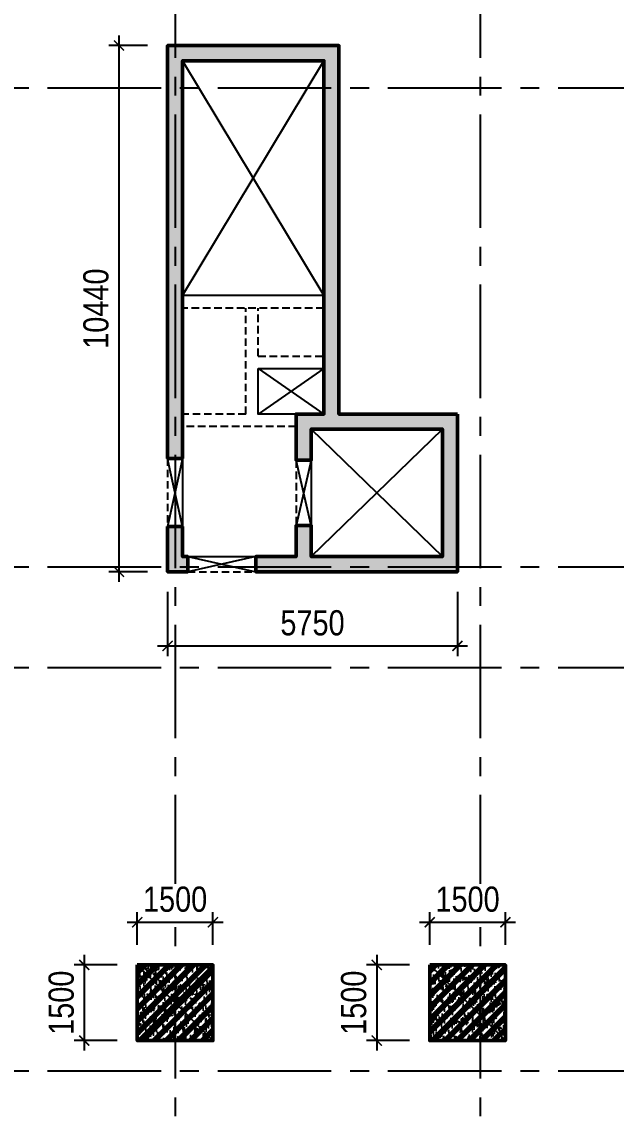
# Model space of a CAD drawing. Header units: millimetres. Extents: x -1534340 to 1713810, y -1348191 to 1114081.
# Drawn here: x 760143 to 771927, y -501530 to -479802 of the extents above; entities that cross this region are included whole.
import ezdxf
from ezdxf.xclip import XClip

# ---------------------------------------------------------------- set-up
doc = ezdxf.new("R2010")
doc.units = ezdxf.units.MM
doc.header["$LTSCALE"] = 100
doc.header["$XCLIPFRAME"] = 0
doc.header["$PDMODE"] = 32
doc.header["$PDSIZE"] = 2.5
doc.linetypes.add('CENTER2', pattern=[1.125, 0.75, -0.125, 0.125, -0.125])
doc.linetypes.add('DASHED', pattern=[4.5, 3, -1.5])
for name, color, linetype in [('ccu11-Khuat', 9, 'DASHED'), ('ccu11-Manh', 8, 'Continuous'), ('ccu11-Thay', 7, 'Continuous'), ('ccu12-Manh', 8, 'Continuous'), ('ccu12-Truc', 13, 'CENTER2'), ('KC2-DIM', 251, 'Continuous'), ('KT-Hatch', 251, 'Continuous'), ('Xref_ST_MBDV Cot vach 30.7.2022$0$Xref_ST_MBDV Cot vach 30.7.2022|Xref_ST_MBDV Cot vach 30.7.2022|Xref_ST_MBDV Cot vach 30.7.2022|Xref_ST_MBDV Cot vach 30.7.2022|A-WALL-PATT', 251, 'Continuous')]:
    doc.layers.add(name, color=color, linetype=linetype)
doc.layers.add('KT-Net cot vach', color=6, linetype='Continuous', lineweight=50)
doc.styles.add('Arial Narrow', font='ARIALN.TTF')
doc.dimstyles.new('ccu12-200', dxfattribs={"dimscale": 200, "dimtxt": 2.5, "dimasz": 1, "dimexe": 1, "dimexo": 2, "dimgap": 1, "dimtad": 1, "dimdec": 0, "dimrnd": 5, "dimdsep": 46, "dimtxsty": 'Arial Narrow', "dimblk": 'ARCHTICK', "dimcen": -1, "dimdle": 1, "dimclrd": 256, "dimclre": 256, "dimclrt": 3, "dimadec": 0, "dimazin": 2, "dimtfac": 0.1, "dimtdec": 0, "dimtmove": 0, "dimatfit": 1, "dimldrblk": 'ARCHTICK', "dimfxl": 1, "dimtvp": 0.8333333333333334, "dimtolj": 1, "dimtzin": 12, "dimarcsym": 0})

# ---------------------------------------------------------------- blocks, each defined once
blk = doc.blocks.new('Xref_ST_MBDV Cot vach 30.7.2022$0$Tuong Vay01-flat-1')
at = {"layer": 'Xref_ST_MBDV Cot vach 30.7.2022$0$Xref_ST_MBDV Cot vach 30.7.2022|Xref_ST_MBDV Cot vach 30.7.2022|Xref_ST_MBDV Cot vach 30.7.2022|Xref_ST_MBDV Cot vach 30.7.2022|A-WALL-PATT'}
h = blk.add_hatch(dxfattribs=at)
h.set_pattern_fill('ACET-2D-VATLIEU04', color=256, scale=50, pattern_type=2)
h.set_pattern_definition([(49.99999999999999, (-11139561.83942936, -1407213.44759845), (-225.902473859489, 189.5546824974008), [37.49999998626113, -412.4999998488724]), (355, (-11139561.83942936, -1407213.44759845), (32.12721218541265, 367.2157156157773), [29.99999999490911, -329.9999999440002]), (100.4514, (-11139531.95358936, -1407216.06226845), (-341.2315265778452, -62.9441868767608), [31.87009499667636, -350.57105596344]), (46.18420000000001, (-11139561.83942936, -1407113.44759845), (-319.1804974675179, 306.2520974436775), [56.24999996954708, -618.749999665018]), (96.6356, (-11139517.37105686, -1407120.34425195), (-516.9959221575409, -60.14402179722674), [47.80514400473094, -525.8565000520404]), (351.1842, (-11139561.83942936, -1407113.44759845), (84.74077420309186, 546.3954293043353), [45.00000000792112, -495.0000000871323]), (21, (-11139511.83942936, -1407138.44759845), (-105.6808218676597, 275.3079533968121), [37.49999999934682, -412.499999992815]), (326.0000000000001, (-11139511.83942936, -1407138.44759845), (206.1288045682013, 305.5985201385338), [30.00000001746614, -330.0000001921275]), (71.4514, (-11139486.96831286, -1407155.22340145), (-328.9637652803212, 110.3801005582791), [31.87009499870726, -350.5710559857798]), (37.50000000000001, (-11139561.83942936, -1407213.44759845), (-78.13452938385308, 101.8269011885859), [0, -325.9999998517854, 0, -334.9999998476936, 0, -331.2499998493985]), (7.499999999999999, (-11139561.83942936, -1407213.44759845), (-23.27934638224542, 176.8241910238285), [0, -191.0000000278261, 0, -318.5000000464012, 0, -126.2500000183929]), (327.5, (-11139673.33942936, -1407213.44759845), (71.94441751949489, 112.9301145330537), [0, -125.0000000614986, 0, -390.0000001918756, 0, -517.5000002546042]), (317.5, (-11139723.33942936, -1407213.44759845), (158.0205495897681, 172.4491691102739), [0, -162.4999999478019, 0, -258.9999999168043, 0, -367.4999998819521]), (45, (-11139561.83942936, -1407213.44759845), (-150.2601910028607, 150.2601910026278), []), (45, (-11139561.83942936, -1407152.19759845), (-150.2601910028607, 150.2601910026278), [])])
h.paths.add_polyline_path([(-82665.42454257607, -118500.0088302612), (-81837.41861176863, -121132.0343658989), (-80902.71611081436, -123728.0834242017), (-79862.87874617614, -126283.8385967175), (-78719.63840653747, -128795.0430432414), (-77474.89874527603, -131257.5152608277), (-76130.7324262727, -133667.1548922951), (-74689.37767251953, -136019.9495540815), (-73153.2345392555, -138311.981517314), (-71524.86091735773, -140539.4342316107), (-69806.96827445179, -142698.5986796832), (-68002.4171395041, -144785.8795539467), (-66114.21234000102, -146797.8012427511), (-64145.497998368, -148731.0136179249), (-62099.55229647644, -150582.2976132843), (-59979.78201714717, -152348.5705846979), (-57789.71687134914, -154026.8914431464), (-55533.00362077914, -155614.4655520306), (-53213.40000534989, -157108.6493807235), (-50834.76848621853, -158506.954906286), (-48401.06981415115, -159807.0537564463), (-45916.35643433966, -161006.7810866404), (-43384.76573854871, -162104.1391847725), (-40810.51317570359, -163097.3007977149), (-38197.88523275405, -163984.6121738681), (-35551.23229684308, -164764.5958169776), (-32874.96141154505, -165435.9529462866), (-30173.5289383363, -165997.5656592443), (-27451.44813587703, -166448.4963081502), (-24701.85157574899, -166789.3238736566), (-4396.734290909022, -168938.2567786218), (36420.01678077132, -167648.2249503911), (41836.4863632936, -160718.6374020646), (12445.38596707024, -24367.66042796941), (8472.910947457654, -9248.974452903174), (-4718.707271176856, -5521.400683149928), (-10557.45827306993, -9946.818014640827), (-34021.18647153303, -27848.24941525888), (-39776.65152562223, -32008.57135346811), (-41248.85870469548, -35293.77142358455), (-45787.31564925052, -38574.38242801698), (-49368.4870454669, -38942.00303377653), (-57644.18705056235, -44924.06981060421), (-59844.65461433306, -46601.45355761005), (-61968.93197572604, -48362.30333496258), (-64019.60134904832, -50208.3517090485), (-65993.2459566202, -52136.53199238679), (-67886.59205765836, -54143.61763671576), (-69696.47008413821, -56226.27801198442), (-71419.8706161473, -58381.05012253253), (-73053.93764149398, -60604.33085121214), (-74595.93274202198, -62892.42844269238), (-76043.29574720934, -65241.53179885377), (-77393.615911806, -67647.72832025355), (-78644.64476583898, -70107.01135663176), (-79794.29917307012, -72615.28586126259), (-80840.66479975358, -75168.37520986283), (-81781.99930225872, -77762.02815519366), (-82616.73522835784, -80391.9259061541), (-83343.48262714595, -83053.68931881292), (-83961.03136360087, -85742.88618860021), (-84468.3531336058, -88455.03863057657), (-84864.60300002433, -91185.62932156771), (-85149.1148865223, -93930.11565387133), (-85321.41487544402, -96683.60341540864), (-85381.30445068702, -99529.50948559865), (-85328.50406530127, -102200.8374458619), (-85163.21024433896, -104955.3926120612), (-84885.69993967563, -107700.5945179402), (-84496.42936686985, -110432.1923394061), (-83996.04728951491, -113145.6335586284), (-83385.3738030456, -115836.3975027683)], flags=16)
h.paths.add_polyline_path([(-83625.45879450254, -118780.6341908188), (-82785.20518665202, -121451.592054751), (-81836.67593448795, -124086.0436255364), (-80781.45706173405, -126679.6041032514), (-79621.30565389246, -129227.9548506811), (-78358.15352366865, -131726.8525110248), (-76994.10399421491, -134172.1360737709), (-75531.42839684151, -136559.7338032422), (-73972.56228888594, -138885.6700187323), (-72320.10139823705, -141146.0717144171), (-70576.79730102606, -143337.1750085717), (-68745.55283991061, -145455.3314108832), (-66829.41729043424, -147497.0138977058), (-64831.58128353581, -149458.8227850739), (-62755.37149274349, -151337.4913895966), (-60604.24509477988, -153129.8914679771), (-58381.7840128839, -154833.0384259534), (-56091.68895242736, -156444.0962880657), (-53737.77323871478, -157960.3824199464), (-51323.95646727085, -159379.3719952791), (-48854.25797718205, -160698.7021999834), (-46332.79015832208, -161916.1761666269), (-43763.75160367042, -163029.7666325136), (-41151.42011806555, -164037.6193153583), (-38500.14559506811, -164938.0560009221), (-35814.34277378954, -165729.5773374715), (-33098.48388773762, -166410.8653324069), (-30357.09121792205, -166980.7855469028), (-27594.72956264392, -167438.3889849058), (-24815.98988816142, -167782.8289991841), (-4433.735052675009, -169939.9255319908), (36919.56229590811, -168632.9359166666), (42912.68845487945, -160965.5998827359), (13418.22973546013, -24135.12373521132), (9294.838300889242, -8442.070929647249), (-4925.935208282433, -4423.687328800617), (-11162.76267831214, -9150.82235655561), (-34617.47974592447, -27045.37879939191), (-40579.63196872547, -31355.10398377781), (-42051.83914779872, -34640.30405389448), (-46155.98199344426, -37606.97231750819), (-49737.15338966064, -37974.59292326774), (-58240.31235744618, -44121.0777798905), (-60467.11885703541, -45818.53930653841), (-62622.81900685839, -47605.43596977205), (-64703.8232677374, -49478.79233927629), (-66706.66158131324, -51435.49383058609), (-68628.013630962, -53472.26783320424), (-70464.66541309468, -55585.73726807744), (-72213.55809716694, -57772.38228180911), (-73871.79587351345, -60028.54927773564), (-75436.60120790266, -62350.49395546387), (-76905.37393212318, -64734.34577669739), (-78275.66833624989, -67176.13529814105), (-79545.20269040763, -69671.7966022063), (-80711.86304414831, -72217.17406733404), (-81773.70674647763, -74808.02928769216), (-82728.96568063274, -77440.04813065287), (-83576.04920824617, -80108.84792049509), (-84313.5468179807, -82809.98473610263), (-84940.23047422245, -85538.9608107484), (-85455.05666192248, -88291.23202148662), (-85857.16812421381, -91062.21545574092), (-86145.88844638877, -93847.29761108034), (-86320.75738810934, -96641.83923533), (-86381.51240370423, -99528.87035845965), (-86327.91179009154, -102240.684236032), (-86160.19218073785, -105035.6641918905), (-85878.57688103244, -107821.473743778), (-85483.548480995, -110593.4755141111), (-84975.76463904232, -113347.0545681345), (-84356.0573821161, -116077.6233250971)])
blk = doc.blocks.new('Grid-ST-flat-3')
at = {"layer": 'ccu12-Truc', "ltscale": 30}
for p, q in [((398999.3874795341, -66474.78057617624), (398999.3874795341, -104409.5824195731)), ((405049.3874795341, -66474.78057617624), (405049.3874795341, -104409.5824195731)), ((366096.2468389631, -72696.27186137123), (425824.0468604062, -72696.27186137007)), ((366096.2468389794, -82196.27186137065), (425824.0468603973, -82196.27186136972)), ((366096.2468389806, -84196.27186137141), (425824.046860399, -84196.27186136867)), ((366096.2468389729, -92196.27186136931), (425824.0468604038, -92196.27186137077))]:
    blk.add_line(p, q, dxfattribs=at)
blk = doc.blocks.new('LOI-B2-T1-PN')
at = {"layer": 'KT-Hatch'}
h = blk.add_hatch(dxfattribs=at)
h.set_pattern_fill('BTCT', color=256, scale=40)
h.set_pattern_definition([(49.99999999999999, (106559.8543703831, -42147.03074568097), (286.9040730403014, -25.10085399303804), [30, -330]), (355, (106559.8543703831, -42147.03074568097), (-55.50053344520001, 300.8768534800047), [24, -264]), (100.4514, (106583.7630423834, -42149.12248168094), (231.4037526856086, 275.7758168243814), [25.496076, -280.4568448]), (46.18420000000001, (106559.8543703831, -42067.03074568097), (426.8964194502578, -66.20760573160723), [45, -495]), (96.6356, (106595.4290683833, -42072.54806848097), (373.8650822194813, 389.6471483601767), [38.2441152, -420.6852]), (351.1842, (106559.8543703831, -42067.03074568097), (373.8647780534509, 389.6474403701299), [36, -396]), (21, (106599.8543703831, -42087.03074568097), (238.7628208473847, -161.0475562661355), [30, -330]), (326.0000000000001, (106599.8543703831, -42087.03074568097), (97.32613276863269, 290.0600180187412), [24, -264]), (71.4514, (106619.7512635831, -42100.45138808095), (336.089051432596, 129.012198683981), [25.496076, -280.4568448]), (37.50000000000001, (106559.8543703831, -42147.03074568097), (4.863942126916267, 133.1575415325246), [0, -260.8, 0, -268, 0, -265]), (7.499999999999999, (106559.8543703831, -42147.03074568097), (105.2278149768594, 157.7646847529441), [0, -152.8, 0, -254.8, 0, -101]), (327.5, (106470.6543703834, -42147.03074568097), (213.5289744689636, -9.021948693751902), [0, -100, 0, -312, 0, -414]), (317.5, (106430.6543703834, -42147.03074568097), (233.2744677369545, 40.04199293292709), [0, -130, 0, -207.2, 0, -294]), (45, (106559.8543703831, -42147.03074568097), (-106.0660171779821, 106.0660171779821), []), (45, (106630.5650483831, -42147.03074568097), (-106.0660171779821, 106.0660171779821), [])])
h.paths.add_polyline_path([(89886.80448012566, -22426.61616878753), (90186.80448012613, -22426.61616878753), (90186.80448012613, -14536.62490315287), (92986.80448012613, -14536.62490315293), (92986.80448012566, -21546.61616641021), (92436.80448012566, -21546.61616641015), (92436.80448012566, -22461.61616641015), (92736.80448012566, -22461.61616641021), (92736.80448012566, -21846.61616641021), (95336.80448012566, -21846.61616641027), (95336.80448012566, -24376.61616641027), (92736.80448012566, -24376.61616641021), (92736.80448012566, -23761.61616641021), (92436.80448012566, -23761.61616641015), (92436.80448012566, -24376.61616641015), (91636.80448012566, -24376.61616641015), (91636.80448012566, -24676.61616641015), (95636.80448012566, -24676.61616641027), (95636.80448012566, -21546.61616641027), (93286.80448012566, -21546.61616641021), (93286.79678538674, -14236.62396789709), (89886.79678538674, -14236.62396789697)])
h.paths.add_polyline_path([(90186.80448012613, -23776.61616878753), (89886.80448012566, -23776.61616878753), (89886.80448012566, -24676.61616641015), (90286.80448012566, -24676.61616641015), (90286.80448012566, -24376.61616641015), (90186.80448012613, -24376.61616641015)], flags=17)
at = {"ltscale": 0.5}
blk.add_lwpolyline([(92986.80448006513, -19196.61616878817), (90186.80448012613, -19196.61726697005)], dxfattribs=at)
blk.add_lwpolyline([(91686.80448009097, -20646.61616878747), (92986.80447665695, -20646.61616878747), (92986.80447665695, -21546.61616641015), (91686.80448009097, -21546.61616641015)], close=True, dxfattribs=at)
at = {"layer": 'ccu11-Khuat', "ltscale": 0.5}
for points in [[(92986.8045781171, -19446.61616878817), (90186.8045781781, -19446.61726696999)], [(91436.80448009097, -21546.61626683944), (91436.80365645466, -19446.61677671061)], [(91686.80402905215, -20396.61616878747), (91686.80365645466, -19446.61667865864)], [(91686.80448009097, -20396.61616878747), (92986.80448009097, -20396.61616878747)], [(91436.80448009097, -21546.61616878747), (90186.80448009074, -21546.61616878747)], [(92436.80448009097, -21796.61616878747), (90186.80448009074, -21796.61616878747)]]:
    blk.add_lwpolyline(points, dxfattribs=at)
at = {"layer": 'ccu11-Khuat', "color": 6, "ltscale": 0.5}
for points in [[(89886.8044801266, -22426.61616878741), (89886.8044801266, -23776.6161687873)], [(92436.80448012613, -22461.61616641015), (92436.80448012613, -23761.61616641231)], [(90286.80448012613, -24676.61616641015), (91636.80448012566, -24676.61616641015)]]:
    blk.add_lwpolyline(points, dxfattribs=at)
at = {"layer": 'ccu11-Thay', "color": 6, "ltscale": 0.5}
for points in [[(90186.8044801266, -22426.61616878753), (90186.8044801266, -23776.6161687873)], [(92736.80448012613, -22461.61616641021), (92736.80448012613, -23761.61616641231)], [(90286.80448012613, -24376.61616641015), (91636.80448012566, -24376.61616641015)]]:
    blk.add_lwpolyline(points, dxfattribs=at)
at = {"layer": 'ccu12-Manh', "ltscale": 0.5}
for p, q in [((91686.80412710411, -20646.61616878747), (92986.80447665695, -21546.61616641021)), ((92986.80447665695, -20646.61616878747), (91686.80448009097, -21546.61616878747))]:
    blk.add_line(p, q, dxfattribs=at)
for points in [[(90186.80448012613, -19196.61616878817), (92986.80809450103, -14536.62490315293)], [(90186.80809450103, -14536.62490315287), (92986.80448012613, -19196.61616878817)], [(92736.80448012566, -21846.61616641021), (95336.80448012566, -24376.61616641027)], [(92736.80448012566, -24376.61616641021), (95336.80448012566, -21846.61616641027)]]:
    blk.add_lwpolyline(points, dxfattribs=at)
at = {"layer": 'KC2-DIM', "ltscale": 0.5}
for points in [[(91686.80448009097, -21546.61616878747), (91686.80412710411, -20646.61616878747)], [(91686.80448009097, -20646.61616878747), (92986.80448009097, -20646.61616878747)], [(90186.8044801266, -22426.61616878753), (89886.8044801266, -23776.6161687873)], [(90186.8044801266, -23776.6161687873), (89886.8044801266, -22426.61616878741)], [(92736.80448012613, -22461.61616641021), (92436.80448012613, -23761.61616641231)], [(92736.80448012613, -23761.61616641231), (92436.80448012613, -22461.61616641015)], [(90286.80448012613, -24376.61616641015), (91636.80448012566, -24676.61616641015)], [(91636.80448012566, -24376.61616641015), (90286.80448012613, -24676.61616641015)]]:
    blk.add_lwpolyline(points, dxfattribs=at)
at = {"layer": 'KT-Net cot vach'}
for p, q in [((90186.80448012613, -22426.61616878753), (89886.80448012566, -22426.61616878753)), ((90186.80448012613, -23776.61616878753), (89886.80448012566, -23776.61616878753)), ((92436.80448012566, -23761.61616641015), (92436.80448012566, -24376.61616641015)), ((92736.80448012566, -23761.61616641254), (92436.8044801252, -23761.61616641254)), ((92736.80448012566, -23761.61616641021), (92736.80448012566, -24376.61616641021)), ((91636.80448012566, -24376.61616641015), (92436.80448012566, -24376.61616641015)), ((91636.80448012566, -24676.61616641015), (95636.80448012566, -24676.61616641027))]:
    blk.add_line(p, q, dxfattribs=at)
for points in [[(89886.80448012566, -22426.61616878753), (89886.80809450126, -14236.62490315281), (93286.80809450126, -14236.62490315293), (93286.80448012566, -21546.61616641021), (95636.80448012566, -21546.61616641027)], [(95636.80448012566, -21546.61616641027), (95636.80448012566, -24676.61616641027), (91636.80448012566, -24676.61616641015), (91636.80448012566, -24376.61616641015), (92436.80448012566, -24376.61616641015), (92436.80448012566, -23761.61616641015), (92736.80448012566, -23761.61616641021), (92736.80448012566, -24376.61616641021), (95336.80448012566, -24376.61616641027), (95336.80448012566, -21846.61616641027), (92736.80448012566, -21846.61616641021), (92736.80448012566, -22461.61616641021), (92436.80448012566, -22461.61616641015), (92436.80448012566, -21546.61616641015), (92986.80448012566, -21546.61616641021), (92986.80809450126, -14536.62490315293), (90186.80809450126, -14536.62490315287), (90186.80448012613, -22426.61616878753)], [(90186.80448012613, -23776.61616878753), (90186.80448012613, -24376.61616641015), (90286.80448012566, -24376.61616641015), (90286.80448012566, -24676.61616641015), (89886.80448012566, -24676.61616641015), (89886.80448012566, -23776.61616878753)]]:
    blk.add_lwpolyline(points, dxfattribs=at)
blk = doc.blocks.new('*U151')
h = blk.add_hatch()
h.set_pattern_fill('VATLIEU04', color=250, scale=40, style=0, pattern_type=2)
h.set_pattern_definition([(49.99999999999999, (550, -550), (286.9040730403014, -25.10085399303804), [30, -330]), (355, (550, -550), (-55.50053344520001, 300.8768534800047), [24, -264]), (100.4514, (573.908672, -552.091736), (231.4037526856086, 275.7758168243814), [25.496076, -280.4568448]), (46.18420000000001, (550, -470), (426.8964194502578, -66.20760573160723), [45, -495]), (96.6356, (585.574698, -475.5173228), (373.8650822194813, 389.6471483601767), [38.2441152, -420.6852]), (351.1842, (550, -470), (373.8647780534509, 389.6474403701299), [36, -396]), (21, (590, -490), (238.7628208473847, -161.0475562661355), [30, -330]), (326.0000000000001, (590, -490), (97.32613276863269, 290.0600180187412), [24, -264]), (71.4514, (609.8968932, -503.4206424), (336.089051432596, 129.012198683981), [25.496076, -280.4568448]), (37.50000000000001, (550, -550), (4.863942126916267, 133.1575415325246), [0, -260.8, 0, -268, 0, -265]), (7.499999999999999, (550, -550), (105.2278149768594, 157.7646847529441), [0, -152.8, 0, -254.8, 0, -101]), (327.5, (460.8, -550), (213.5289744689636, -9.021948693751902), [0, -100, 0, -312, 0, -414]), (317.5, (420.8, -550), (233.2744677369545, 40.04199293292709), [0, -130, 0, -207.2, 0, -294]), (45, (550, -550), (-120.2081528017131, 120.2081528017131), []), (45, (550, -501), (-120.2081528017131, 120.2081528017131), [])])
h.paths.add_polyline_path([(-475, 475), (1025, 475), (1025, -1025), (-475, -1025)])
at = {"color": 6, "ltscale": 0.25}
blk.add_lwpolyline([(-475, 475), (1025, 475), (1025, -1025), (-475, -1025)], close=True, dxfattribs=at)
at = {"layer": 'Defpoints', "linetype": 'ByBlock', "ltscale": 30}
for p, q in [((1025, 475), (-475, -1025)), ((-475, 475), (1025, -1025))]:
    blk.add_line(p, q, dxfattribs=at)
blk = doc.blocks.new('MBDV-B1-T1-PN')
at = {"layer": 'KT-Net cot vach'}
for p in [(89761.80448012974, -32951.61705750698), (95561.80448012974, -32951.61705751001)]:
    blk.add_blockref('*U151', p, dxfattribs=at)
blk = doc.blocks.new('_ARCHTICK')
at = {"color": 0, "linetype": 'ByBlock', "const_width": 0.15}
blk.add_lwpolyline([(-0.5, -0.5), (0.5, 0.5)], dxfattribs=at)
blk = doc.blocks.new('*D925')
at = {"layer": 'Defpoints', "color": 0, "ltscale": 0.5, "transparency": 16777216}
for p in [(762431.4104534887, -498511.3562844173), (761380.1404685142, -500011.3562844173), (762431.4104534887, -500011.3562844173)]:
    blk.add_point(p, dxfattribs=at)
at = {"layer": 'KC2-DIM', "lineweight": -2, "ltscale": 0.5, "transparency": 16777216}
for p, q in [((761380.1404685142, -498311.3562844173), (761380.1404685142, -500211.3562844173)), ((762031.4104534887, -498511.3562844173), (761180.1404685142, -498511.3562844173)), ((762031.4104534887, -500011.3562844173), (761180.1404685142, -500011.3562844173))]:
    blk.add_line(p, q, dxfattribs=at)
at = {"layer": 'KC2-DIM', "lineweight": -2, "ltscale": 0.5, "transparency": 16777216, "xscale": 200, "yscale": 200, "zscale": 200}
for p, rotation in [((761380.1404685142, -498511.3562844173), 90), ((761380.1404685142, -500011.3562844173), 270)]:
    blk.add_blockref('_ARCHTICK', p, dxfattribs=dict(at, rotation=rotation))
at = {"layer": 'KC2-DIM', "color": 3, "ltscale": 0.5, "transparency": 16777216, "insert": (760924.8539746531, -499261.3562844174), "char_height": 500, "attachment_point": 5, "rotation": 90, "style": 'Arial Narrow', "bg_fill": 3, "box_fill_scale": 1.1, "bg_fill_color": 256, "bg_fill_true_color": 13158600, "bg_fill_transparency": 0}
blk.add_mtext('\\A1;1500', dxfattribs=at)
blk = doc.blocks.new('*D926')
at = {"layer": 'Defpoints', "color": 0, "ltscale": 0.5, "transparency": 16777216}
for p in [(763931.4104534885, -497665.2419533561), (762431.4104534885, -498511.3562844171), (763931.4104534885, -498511.3562844171)]:
    blk.add_point(p, dxfattribs=at)
at = {"layer": 'KC2-DIM', "lineweight": -2, "ltscale": 0.5, "transparency": 16777216}
for p, q in [((762431.4104534885, -498111.3562844171), (762431.4104534885, -497465.2419533561)), ((763931.4104534885, -498111.3562844171), (763931.4104534885, -497465.2419533561)), ((762231.4104534885, -497665.2419533561), (764131.4104534885, -497665.2419533561))]:
    blk.add_line(p, q, dxfattribs=at)
at = {"layer": 'KC2-DIM', "lineweight": -2, "ltscale": 0.5, "transparency": 16777216, "xscale": 200, "yscale": 200, "zscale": 200, "rotation": 180}
blk.add_blockref('_ARCHTICK', (762431.4104534885, -497665.2419533561), dxfattribs=at)
at = {"layer": 'KC2-DIM', "lineweight": -2, "ltscale": 0.5, "transparency": 16777216, "xscale": 200, "yscale": 200, "zscale": 200}
blk.add_blockref('_ARCHTICK', (763931.4104534885, -497665.2419533561), dxfattribs=at)
at = {"layer": 'KC2-DIM', "color": 3, "ltscale": 0.5, "transparency": 16777216, "insert": (763181.4104534885, -497209.9554594952), "char_height": 500, "attachment_point": 5, "style": 'Arial Narrow', "bg_fill": 3, "box_fill_scale": 1.1, "bg_fill_color": 256, "bg_fill_true_color": 13158600, "bg_fill_transparency": 0}
blk.add_mtext('\\A1;1500', dxfattribs=at)
blk = doc.blocks.new('*D927')
at = {"layer": 'Defpoints', "color": 0, "ltscale": 0.5, "transparency": 16777216}
for p in [(768231.4104534887, -498511.3562844204), (767180.1404685142, -500011.3562844204), (768231.4104534887, -500011.3562844204)]:
    blk.add_point(p, dxfattribs=at)
at = {"layer": 'KC2-DIM', "lineweight": -2, "ltscale": 0.5, "transparency": 16777216}
for p, q in [((767180.1404685142, -498311.3562844204), (767180.1404685142, -500211.3562844204)), ((767831.4104534887, -498511.3562844204), (766980.1404685142, -498511.3562844204)), ((767831.4104534887, -500011.3562844204), (766980.1404685142, -500011.3562844204))]:
    blk.add_line(p, q, dxfattribs=at)
at = {"layer": 'KC2-DIM', "lineweight": -2, "ltscale": 0.5, "transparency": 16777216, "xscale": 200, "yscale": 200, "zscale": 200}
for p, rotation in [((767180.1404685142, -498511.3562844204), 90), ((767180.1404685142, -500011.3562844204), 270)]:
    blk.add_blockref('_ARCHTICK', p, dxfattribs=dict(at, rotation=rotation))
at = {"layer": 'KC2-DIM', "color": 3, "ltscale": 0.5, "transparency": 16777216, "insert": (766724.8539746531, -499261.3562844205), "char_height": 500, "attachment_point": 5, "rotation": 90, "style": 'Arial Narrow', "bg_fill": 3, "box_fill_scale": 1.1, "bg_fill_color": 256, "bg_fill_true_color": 13158600, "bg_fill_transparency": 0}
blk.add_mtext('\\A1;1500', dxfattribs=at)
blk = doc.blocks.new('*D928')
at = {"layer": 'Defpoints', "color": 0, "ltscale": 0.5, "transparency": 16777216}
for p in [(769731.4104534885, -497665.2419533591), (768231.4104534885, -498511.3562844201), (769731.4104534885, -498511.3562844201)]:
    blk.add_point(p, dxfattribs=at)
at = {"layer": 'KC2-DIM', "lineweight": -2, "ltscale": 0.5, "transparency": 16777216}
for p, q in [((768231.4104534885, -498111.3562844201), (768231.4104534885, -497465.2419533591)), ((769731.4104534885, -498111.3562844201), (769731.4104534885, -497465.2419533591)), ((768031.4104534885, -497665.2419533591), (769931.4104534885, -497665.2419533591))]:
    blk.add_line(p, q, dxfattribs=at)
at = {"layer": 'KC2-DIM', "lineweight": -2, "ltscale": 0.5, "transparency": 16777216, "xscale": 200, "yscale": 200, "zscale": 200, "rotation": 180}
blk.add_blockref('_ARCHTICK', (768231.4104534885, -497665.2419533591), dxfattribs=at)
at = {"layer": 'KC2-DIM', "lineweight": -2, "ltscale": 0.5, "transparency": 16777216, "xscale": 200, "yscale": 200, "zscale": 200}
blk.add_blockref('_ARCHTICK', (769731.4104534885, -497665.2419533591), dxfattribs=at)
at = {"layer": 'KC2-DIM', "color": 3, "ltscale": 0.5, "transparency": 16777216, "insert": (768981.4104534885, -497209.9554594983), "char_height": 500, "attachment_point": 5, "style": 'Arial Narrow', "bg_fill": 3, "box_fill_scale": 1.1, "bg_fill_color": 256, "bg_fill_true_color": 13158600, "bg_fill_transparency": 0}
blk.add_mtext('\\A1;1500', dxfattribs=at)
blk = doc.blocks.new('*D951')
at = {"layer": 'Defpoints', "color": 0, "ltscale": 0.5, "transparency": 16777216}
for p in [(763031.4104534844, -490711.3553933203), (768781.4104534844, -490711.3553933204), (768781.4104534844, -492182.3284679542)]:
    blk.add_point(p, dxfattribs=at)
at = {"layer": 'KC2-DIM', "lineweight": -2, "ltscale": 0.5, "transparency": 16777216}
for p, q in [((763031.4104534844, -491111.3553933203), (763031.4104534844, -492382.3284679542)), ((768781.4104534844, -491111.3553933204), (768781.4104534844, -492382.3284679542)), ((762831.4104534844, -492182.3284679542), (768981.4104534844, -492182.3284679542))]:
    blk.add_line(p, q, dxfattribs=at)
at = {"layer": 'KC2-DIM', "lineweight": -2, "ltscale": 0.5, "transparency": 16777216, "xscale": 200, "yscale": 200, "zscale": 200, "rotation": 180}
blk.add_blockref('_ARCHTICK', (763031.4104534844, -492182.3284679542), dxfattribs=at)
at = {"layer": 'KC2-DIM', "lineweight": -2, "ltscale": 0.5, "transparency": 16777216, "xscale": 200, "yscale": 200, "zscale": 200}
blk.add_blockref('_ARCHTICK', (768781.4104534844, -492182.3284679542), dxfattribs=at)
at = {"layer": 'KC2-DIM', "color": 3, "ltscale": 0.5, "transparency": 16777216, "insert": (765906.4104534844, -491727.0419740934), "char_height": 500, "attachment_point": 5, "style": 'Arial Narrow', "bg_fill": 3, "box_fill_scale": 1.1, "bg_fill_color": 256, "bg_fill_true_color": 13158600, "bg_fill_transparency": 0}
blk.add_mtext('\\A1;5750', dxfattribs=at)
blk = doc.blocks.new('*D952')
at = {"layer": 'Defpoints', "color": 0, "ltscale": 0.5, "transparency": 16777216}
for p in [(762068.9133445355, -480271.3641300632), (763031.4104534851, -480271.3641300632), (763031.4104534847, -490711.3553933205)]:
    blk.add_point(p, dxfattribs=at)
at = {"layer": 'KC2-DIM', "lineweight": -2, "ltscale": 0.5, "transparency": 16777216}
for p, q in [((762068.9133445355, -490911.3553933205), (762068.9133445355, -480071.3641300632)), ((762631.4104534851, -480271.3641300632), (761868.9133445355, -480271.3641300632)), ((762631.4104534847, -490711.3553933205), (761868.9133445355, -490711.3553933205))]:
    blk.add_line(p, q, dxfattribs=at)
at = {"layer": 'KC2-DIM', "lineweight": -2, "ltscale": 0.5, "transparency": 16777216, "xscale": 200, "yscale": 200, "zscale": 200}
for p, rotation in [((762068.9133445355, -480271.3641300632), 90), ((762068.9133445355, -490711.3553933205), 270)]:
    blk.add_blockref('_ARCHTICK', p, dxfattribs=dict(at, rotation=rotation))
at = {"layer": 'KC2-DIM', "color": 3, "ltscale": 0.5, "transparency": 16777216, "insert": (761613.6268506744, -485491.3597616919), "char_height": 500, "attachment_point": 5, "rotation": 90, "style": 'Arial Narrow', "bg_fill": 3, "box_fill_scale": 1.1, "bg_fill_color": 256, "bg_fill_true_color": 13158600, "bg_fill_transparency": 0}
blk.add_mtext('\\A1;10440', dxfattribs=at)

msp = doc.modelspace()

# ---------------------------------------------------------------- block references
ref = msp.add_blockref('Xref_ST_MBDV Cot vach 30.7.2022$0$Tuong Vay01-flat-1', (742513.5964638155, -339010.0912266203))
XClip(ref).set_block_clipping_path([(-91541.67363452361, -190955.66829734467), (52438.32550173579, -76158.0499385341)])
for name, p in [('Grid-ST-flat-3', (364182.0231381474, -408415.0839774971)), ('LOI-B2-T1-PN', (673144.6059733587, -466034.7392269101))]:
    msp.add_blockref(name, p)
at = {"layer": 'ccu11-Manh'}
msp.add_blockref('MBDV-B1-T1-PN', (673144.6059733587, -466034.7392269101), dxfattribs=at)

# ---------------------------------------------------------------- next in the draw order: dimensions: what is measured, and where the dimension line sits
at = {"layer": 'KC2-DIM', "ltscale": 0.5}
dim = msp.add_linear_dim(base=(768781.4104534844, -492182.3284679542), p1=(763031.4104534844, -490711.3553933203), p2=(768781.4104534844, -490711.3553933204), dimstyle='ccu12-200', override={"dimfxl": 150, "dimtfill": 1}, dxfattribs=at)
dim.commit()
dim.dimension.update_dxf_attribs({"geometry": '*D951', "text_midpoint": (765906.4104534844, -491727.0419740934)})
for base, p1, p2, picture, middle in [((761380.1404685142, -500011.3562844173), (762431.4104534885, -498511.3562844171), (762431.4104534885, -500011.3562844171), '*D925', (761380.140468514, -499261.3562844174)), ((767180.1404685142, -500011.3562844204), (768231.4104534885, -498511.3562844201), (768231.4104534885, -500011.3562844201), '*D927', (767180.140468514, -499261.3562844205))]:
    dim = msp.add_linear_dim(base=base, p1=p1, p2=p2, angle=90, dimstyle='ccu12-200', override={"dimfxl": 150, "dimtfill": 1}, dxfattribs=at)
    dim.commit()
    dim.dimension.update_dxf_attribs({"geometry": picture, "text_midpoint": middle, "dimtype": 160})

# ---------------------------------------------------------------- next in the draw order: dimensions: what is measured, and where the dimension line sits
dim = msp.add_linear_dim(base=(762068.9133445355, -480271.3641300632), p1=(763031.4104534845, -490711.3553933203), p2=(763031.4104534849, -480271.3641300629), angle=90, dimstyle='ccu12-200', override={"dimfxl": 150, "dimtfill": 1}, dxfattribs=at)
dim.commit()
dim.dimension.update_dxf_attribs({"geometry": '*D952', "text_midpoint": (761613.6268506744, -485491.3597616919)})
for base, p1, p2, picture, middle in [((763931.4104534885, -497665.2419533561), (762431.4104534885, -498511.3562844171), (763931.4104534885, -498511.3562844171), '*D926', (763181.4104534885, -497665.2419533561)), ((769731.4104534885, -497665.2419533591), (768231.4104534885, -498511.3562844201), (769731.4104534885, -498511.3562844201), '*D928', (768981.4104534885, -497665.2419533591))]:
    dim = msp.add_linear_dim(base=base, p1=p1, p2=p2, dimstyle='ccu12-200', override={"dimfxl": 150, "dimtfill": 1}, dxfattribs=at)
    dim.commit()
    dim.dimension.update_dxf_attribs({"geometry": picture, "text_midpoint": middle, "dimtype": 160})

doc.saveas('drawing.dxf')
